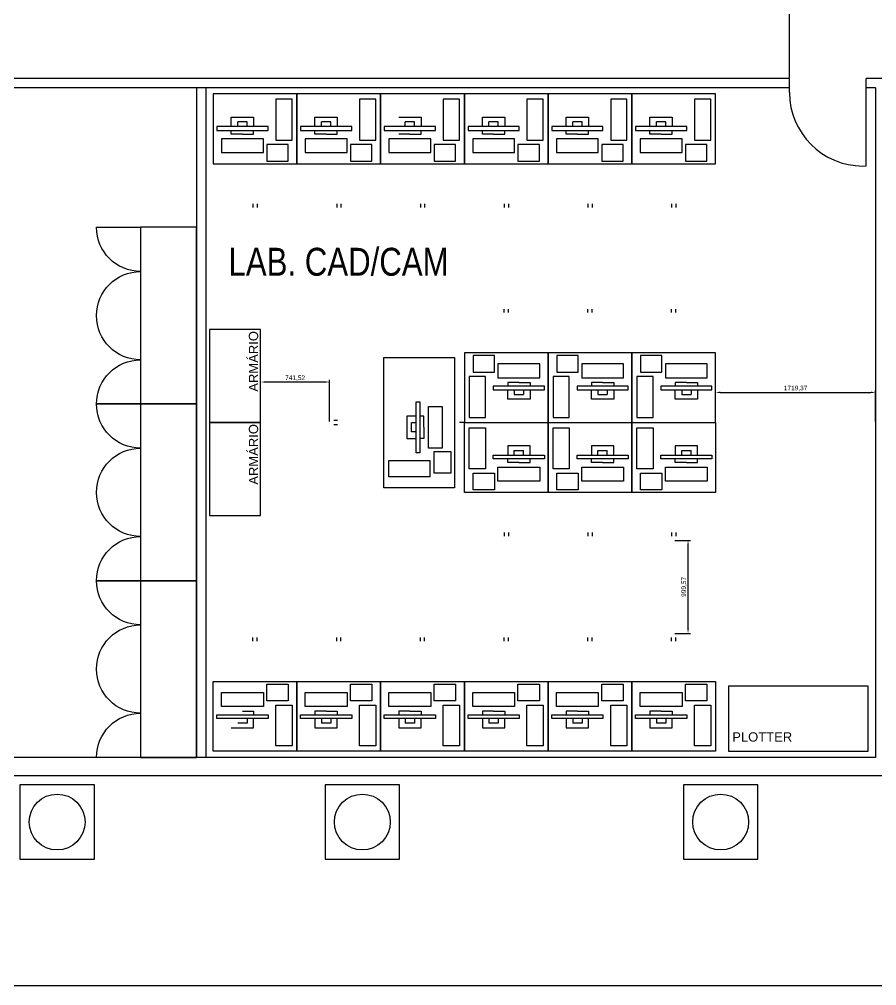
# Model space of a CAD drawing. Header units: millimetres. Extents: x 18768 to 1484868, y -11027 to 520152.
# Drawn here: x 43213 to 52428, y 482623 to 493014 of the extents above; entities that cross this region are included whole.
import ezdxf

# ---------------------------------------------------------------- set-up
doc = ezdxf.new("R2010")
doc.units = ezdxf.units.MM
for name, color, linetype in [('L035-ARRANJO-ADQUIRIR', 102, 'Continuous'), ('L035-TEXTO', 40, 'Continuous'), ('PAREDES', 7, 'Continuous')]:
    doc.layers.add(name, color=color, linetype=linetype)
doc.layers.add('L035-DEMOLIÇÃO', color=40, linetype='Continuous', plot=False)
doc.styles.get("Standard").update_dxf_attribs({"font": 'arial.ttf'})
doc.dimstyles.new('Anotativo', dxfattribs={"dimscale": 0, "dimtxt": 2.5, "dimasz": 2.5, "dimexe": 1.25, "dimexo": 0.625, "dimtad": 1, "dimtxsty": 'Standard', "dimcen": 2.5, "dimadec": 0, "dimazin": 0, "dimtfac": 1, "dimtmove": 0, "dimatfit": 3, "dimfxl": 1, "dimarcsym": 0})

# ---------------------------------------------------------------- blocks, each defined once
blk = doc.blocks.new('*D541')
at = {"color": 0, "lineweight": -2, "transparency": 16777216}
for p, q in [((50259, 487411), (50425, 487411)), ((50400, 486461), (50400, 487361)), ((50259, 486411), (50425, 486411))]:
    blk.add_line(p, q, dxfattribs=at)
at = {"color": 0, "lineweight": 15, "transparency": 16777216}
for points in [[(50392, 487361), (50409, 487361), (50400, 487411)], [(50392, 486461), (50409, 486461), (50400, 486411)]]:
    blk.add_solid(points, dxfattribs=at)
at = {"layer": 'DEFPOINTS', "color": 0, "lineweight": 15, "transparency": 16777216}
for p in [(50246, 487411), (50400, 487411), (50246, 486411)]:
    blk.add_point(p, dxfattribs=at)
at = {"color": 0, "transparency": 16777216, "insert": (50358, 486911), "char_height": 50, "attachment_point": 5, "rotation": 90}
blk.add_mtext('999,57', dxfattribs=at)
blk = doc.blocks.new('*D542')
at = {"color": 0, "lineweight": -2, "transparency": 16777216}
for p, q in [((50696, 488690), (50696, 489027)), ((50746, 489002), (52366, 489002)), ((52416, 488690), (52416, 489027))]:
    blk.add_line(p, q, dxfattribs=at)
at = {"color": 0, "lineweight": 15, "transparency": 16777216}
for points in [[(50746, 489011), (50746, 488994), (50696, 489002)], [(52366, 489011), (52366, 488994), (52416, 489002)]]:
    blk.add_solid(points, dxfattribs=at)
at = {"layer": 'DEFPOINTS', "color": 0, "lineweight": 15, "transparency": 16777216}
for p in [(52416, 489002), (50696, 488678), (52416, 488678)]:
    blk.add_point(p, dxfattribs=at)
at = {"color": 0, "transparency": 16777216, "insert": (51556, 489045), "char_height": 50, "attachment_point": 5}
blk.add_mtext('1719,37', dxfattribs=at)
blk = doc.blocks.new('*D543')
at = {"color": 0, "lineweight": -2, "transparency": 16777216}
for p, q in [((45806, 488690), (45806, 489139)), ((46498, 489114), (45856, 489114)), ((46548, 488690), (46548, 489139))]:
    blk.add_line(p, q, dxfattribs=at)
at = {"color": 0, "lineweight": 15, "transparency": 16777216}
for points in [[(45856, 489122), (45856, 489106), (45806, 489114)], [(46498, 489122), (46498, 489106), (46548, 489114)]]:
    blk.add_solid(points, dxfattribs=at)
at = {"layer": 'DEFPOINTS', "color": 0, "lineweight": 15, "transparency": 16777216}
for p in [(45806, 489114), (45806, 488678), (46548, 488678)]:
    blk.add_point(p, dxfattribs=at)
at = {"color": 0, "transparency": 16777216, "insert": (46177, 489156), "char_height": 50, "attachment_point": 5}
blk.add_mtext('741,52', dxfattribs=at)
blk = doc.blocks.new('*D550')
at = {"layer": 'DEFPOINTS', "color": 0, "linetype": 'ByBlock', "lineweight": 15, "transparency": 16777216}
for p in [(51491, 494103), (51491, 492377), (52515, 492377)]:
    blk.add_point(p, dxfattribs=at)
at = {"layer": 'PAREDES', "color": 0, "linetype": 'ByBlock', "lineweight": -2, "transparency": 16777216}
for p, q in [((51491, 492389), (51491, 494128)), ((52465, 494103), (51541, 494103)), ((52515, 492389), (52515, 494128))]:
    blk.add_line(p, q, dxfattribs=at)
at = {"layer": 'PAREDES', "color": 0, "linetype": 'ByBlock', "lineweight": 15, "transparency": 16777216}
for points in [[(51541, 494112), (51541, 494095), (51491, 494103)], [(52465, 494112), (52465, 494095), (52515, 494103)]]:
    blk.add_solid(points, dxfattribs=at)
at = {"layer": 'PAREDES', "color": 0, "linetype": 'ByBlock', "lineweight": 15, "transparency": 16777216, "insert": (52003, 494141), "char_height": 50, "attachment_point": 5}
blk.add_mtext('1024', dxfattribs=at)

msp = doc.modelspace()

# ---------------------------------------------------------------- linework, layer by layer
for p, q in [((51490.615, 492226.757), (51490.615, 492376.757)), ((45490.436, 491860.319), (45490.436, 491960.319)), ((45490.436, 491960.319), (45730.436, 491960.319)), ((45560.436, 491860.319), (45560.436, 491910.319)), ((45660.436, 491860.319), (45660.436, 491910.319)), ((45730.436, 491960.319), (45730.436, 491860.319)), ((46390.436, 491860.319), (46390.436, 491960.319)), ((46390.436, 491960.319), (46630.436, 491960.319)), ((46460.436, 491860.319), (46460.436, 491910.319)), ((46560.436, 491860.319), (46560.436, 491910.319)), ((46630.436, 491960.319), (46630.436, 491860.319)), ((47290.436, 491960.319), (47530.436, 491960.319)), ((47360.436, 491860.319), (47360.436, 491910.319)), ((47460.436, 491860.319), (47460.436, 491910.319)), ((47530.436, 491960.319), (47530.436, 491860.319)), ((48190.436, 491860.319), (48190.436, 491960.319)), ((48190.436, 491960.319), (48430.436, 491960.319)), ((48260.436, 491860.319), (48260.436, 491910.319)), ((48360.436, 491860.319), (48360.436, 491910.319)), ((48430.436, 491960.319), (48430.436, 491860.319)), ((49090.436, 491860.319), (49090.436, 491960.319)), ((49090.436, 491960.319), (49330.436, 491960.319)), ((49160.436, 491860.319), (49160.436, 491910.319)), ((49260.436, 491860.319), (49260.436, 491910.319)), ((49330.436, 491960.319), (49330.436, 491860.319)), ((49990.436, 491860.319), (49990.436, 491960.319)), ((49990.436, 491960.319), (50230.436, 491960.319)), ((50060.436, 491860.319), (50060.436, 491910.319)), ((50160.436, 491860.319), (50160.436, 491910.319)), ((50230.436, 491960.319), (50230.436, 491860.319)), ((45490.436, 491780.319), (45490.436, 491820.319)), ((45730.436, 491780.319), (45730.436, 491820.319)), ((46390.436, 491780.319), (46390.436, 491820.319)), ((46630.436, 491780.319), (46630.436, 491820.319)), ((47530.436, 491780.319), (47530.436, 491820.319)), ((48190.436, 491780.319), (48190.436, 491820.319)), ((48430.436, 491780.319), (48430.436, 491820.319)), ((49090.436, 491780.319), (49090.436, 491820.319)), ((49330.436, 491780.319), (49330.436, 491820.319)), ((49990.436, 491780.319), (49990.436, 491820.319)), ((50230.436, 491780.319), (50230.436, 491820.319)), ((45610.436, 491780.319), (45490.436, 491780.319)), ((45610.436, 491780.319), (45730.436, 491780.319)), ((46510.436, 491780.319), (46390.436, 491780.319)), ((46510.436, 491780.319), (46630.436, 491780.319)), ((47410.436, 491780.319), (47290.436, 491780.319)), ((47410.436, 491780.319), (47530.436, 491780.319)), ((48310.436, 491780.319), (48190.436, 491780.319)), ((48310.436, 491780.319), (48430.436, 491780.319)), ((49210.436, 491780.319), (49090.436, 491780.319)), ((49210.436, 491780.319), (49330.436, 491780.319)), ((50110.436, 491780.319), (49990.436, 491780.319)), ((50110.436, 491780.319), (50230.436, 491780.319)), ((52280.615, 491436.757), (52315.615, 491437.533)), ((48582.059, 489108.508), (48462.059, 489108.508)), ((48462.059, 489108.508), (48462.059, 489068.508)), ((48582.059, 489108.508), (48702.059, 489108.508)), ((48702.059, 489108.508), (48702.059, 489068.508)), ((49482.059, 489108.508), (49362.059, 489108.508)), ((49362.059, 489108.508), (49362.059, 489068.508)), ((49482.059, 489108.508), (49602.059, 489108.508)), ((49602.059, 489108.508), (49602.059, 489068.508)), ((50382.059, 489108.508), (50262.059, 489108.508)), ((50262.059, 489108.508), (50262.059, 489068.508)), ((50382.059, 489108.508), (50502.059, 489108.508)), ((50502.059, 489108.508), (50502.059, 489068.508)), ((48462.059, 488928.508), (48462.059, 489028.508)), ((48532.059, 489028.508), (48532.059, 488978.508)), ((48632.059, 489028.508), (48632.059, 488978.508)), ((48702.059, 489028.508), (48702.059, 488928.508)), ((49362.059, 488928.508), (49362.059, 489028.508)), ((49432.059, 489028.508), (49432.059, 488978.508)), ((49532.059, 489028.508), (49532.059, 488978.508)), ((49602.059, 489028.508), (49602.059, 488928.508)), ((50262.059, 488928.508), (50262.059, 489028.508)), ((50332.059, 489028.508), (50332.059, 488978.508)), ((50432.059, 489028.508), (50432.059, 488978.508)), ((50502.059, 489028.508), (50502.059, 488928.508)), ((48702.059, 488928.508), (48462.059, 488928.508)), ((49602.059, 488928.508), (49362.059, 488928.508)), ((50502.059, 488928.508), (50262.059, 488928.508)), ((47478.896, 488747.048), (47378.896, 488747.048)), ((47378.896, 488747.048), (47378.896, 488507.048)), ((47558.896, 488747.048), (47518.896, 488747.048)), ((47558.896, 488627.048), (47558.896, 488747.048)), ((47428.896, 488677.048), (47478.896, 488677.048)), ((47478.896, 488577.048), (47428.896, 488577.048)), ((47558.896, 488627.048), (47558.896, 488507.048)), ((47993.44, 488677.048), (47943.44, 488677.048)), ((47378.896, 488507.048), (47478.896, 488507.048)), ((47558.896, 488507.048), (47518.896, 488507.048)), ((48462.059, 488427.007), (48462.059, 488327.007)), ((48702.059, 488427.007), (48462.059, 488427.007)), ((48532.059, 488327.007), (48532.059, 488377.007)), ((48632.059, 488327.007), (48632.059, 488377.007)), ((48702.059, 488327.007), (48702.059, 488427.007)), ((49362.059, 488427.007), (49362.059, 488327.007)), ((49602.059, 488427.007), (49362.059, 488427.007)), ((49432.059, 488327.007), (49432.059, 488377.007)), ((49532.059, 488327.007), (49532.059, 488377.007)), ((49602.059, 488327.007), (49602.059, 488427.007)), ((50262.059, 488427.007), (50262.059, 488327.007)), ((50502.059, 488427.007), (50262.059, 488427.007)), ((50332.059, 488327.007), (50332.059, 488377.007)), ((50432.059, 488327.007), (50432.059, 488377.007)), ((50502.059, 488327.007), (50502.059, 488427.007)), ((48462.059, 488247.007), (48462.059, 488287.007)), ((48702.059, 488247.007), (48702.059, 488287.007)), ((49362.059, 488247.007), (49362.059, 488287.007)), ((49602.059, 488247.007), (49602.059, 488287.007)), ((50262.059, 488247.007), (50262.059, 488287.007)), ((50502.059, 488247.007), (50502.059, 488287.007)), ((48582.059, 488247.007), (48462.059, 488247.007)), ((48582.059, 488247.007), (48702.059, 488247.007)), ((49482.059, 488247.007), (49362.059, 488247.007)), ((49482.059, 488247.007), (49602.059, 488247.007)), ((50382.059, 488247.007), (50262.059, 488247.007)), ((50382.059, 488247.007), (50502.059, 488247.007)), ((45610.436, 485575.195), (45730.436, 485575.195)), ((45730.436, 485575.195), (45730.436, 485535.195)), ((46510.436, 485575.195), (46390.436, 485575.195)), ((46390.436, 485575.195), (46390.436, 485535.195)), ((46510.436, 485575.195), (46630.436, 485575.195)), ((46630.436, 485575.195), (46630.436, 485535.195)), ((47410.436, 485575.195), (47290.436, 485575.195)), ((47290.436, 485575.195), (47290.436, 485535.195)), ((47410.436, 485575.195), (47530.436, 485575.195)), ((47530.436, 485575.195), (47530.436, 485535.195)), ((48310.436, 485575.195), (48190.436, 485575.195)), ((48190.436, 485575.195), (48190.436, 485535.195)), ((48310.436, 485575.195), (48430.436, 485575.195)), ((48430.436, 485575.195), (48430.436, 485535.195)), ((49210.436, 485575.195), (49090.436, 485575.195)), ((49090.436, 485575.195), (49090.436, 485535.195)), ((49210.436, 485575.195), (49330.436, 485575.195)), ((49330.436, 485575.195), (49330.436, 485535.195)), ((50110.436, 485575.195), (49990.436, 485575.195)), ((49990.436, 485575.195), (49990.436, 485535.195)), ((50110.436, 485575.195), (50230.436, 485575.195)), ((50230.436, 485575.195), (50230.436, 485535.195)), ((45660.436, 485495.195), (45660.436, 485445.195)), ((45730.436, 485395.195), (45730.436, 485495.195)), ((46390.436, 485495.195), (46390.436, 485395.195)), ((46460.436, 485495.195), (46460.436, 485445.195)), ((46560.436, 485495.195), (46560.436, 485445.195)), ((46630.436, 485395.195), (46630.436, 485495.195)), ((47290.436, 485495.195), (47290.436, 485395.195)), ((47360.436, 485495.195), (47360.436, 485445.195)), ((47460.436, 485495.195), (47460.436, 485445.195)), ((47530.436, 485395.195), (47530.436, 485495.195)), ((48190.436, 485495.195), (48190.436, 485395.195)), ((48260.436, 485495.195), (48260.436, 485445.195)), ((48360.436, 485495.195), (48360.436, 485445.195)), ((48430.436, 485395.195), (48430.436, 485495.195)), ((49090.436, 485495.195), (49090.436, 485395.195)), ((49160.436, 485495.195), (49160.436, 485445.195)), ((49260.436, 485495.195), (49260.436, 485445.195)), ((49330.436, 485395.195), (49330.436, 485495.195)), ((49990.436, 485495.195), (49990.436, 485395.195)), ((50060.436, 485495.195), (50060.436, 485445.195)), ((50160.436, 485495.195), (50160.436, 485445.195)), ((50230.436, 485395.195), (50230.436, 485495.195)), ((45490.436, 485395.195), (45730.436, 485395.195)), ((46390.436, 485395.195), (46630.436, 485395.195)), ((47290.436, 485395.195), (47530.436, 485395.195)), ((48190.436, 485395.195), (48430.436, 485395.195)), ((49090.436, 485395.195), (49330.436, 485395.195)), ((49990.436, 485395.195), (50230.436, 485395.195))]:
    msp.add_line(p, q)
for points in [[(45296.247, 491461.07), (46196.247, 491461.07), (46196.247, 492211.07), (45296.247, 492211.07)], [(46196.247, 491461.07), (47096.247, 491461.07), (47096.247, 492211.07), (46196.247, 492211.07)], [(47096.247, 491461.07), (47996.247, 491461.07), (47996.247, 492211.07), (47096.247, 492211.07)], [(47996.247, 491461.07), (48896.247, 491461.07), (48896.247, 492211.07), (47996.247, 492211.07)], [(48896.247, 491461.07), (49796.247, 491461.07), (49796.247, 492211.07), (48896.247, 492211.07)], [(49796.247, 491461.07), (50696.247, 491461.07), (50696.247, 492211.07), (49796.247, 492211.07)], [(45968.636, 491714.68), (46143.636, 491714.68), (46143.636, 492154.68), (45968.636, 492154.68)], [(46868.636, 491714.68), (47043.636, 491714.68), (47043.636, 492154.68), (46868.636, 492154.68)], [(47768.636, 491714.68), (47943.636, 491714.68), (47943.636, 492154.68), (47768.636, 492154.68)], [(48668.636, 491714.68), (48843.636, 491714.68), (48843.636, 492154.68), (48668.636, 492154.68)], [(49568.636, 491714.68), (49743.636, 491714.68), (49743.636, 492154.68), (49568.636, 492154.68)], [(50468.636, 491714.68), (50643.636, 491714.68), (50643.636, 492154.68), (50468.636, 492154.68)], [(45335.436, 491820.319), (45885.436, 491820.319), (45885.436, 491860.319), (45335.436, 491860.319)], [(46235.436, 491820.319), (46785.436, 491820.319), (46785.436, 491860.319), (46235.436, 491860.319)], [(47135.436, 491820.319), (47685.436, 491820.319), (47685.436, 491860.319), (47135.436, 491860.319)], [(48035.436, 491820.319), (48585.436, 491820.319), (48585.436, 491860.319), (48035.436, 491860.319)], [(48935.436, 491820.319), (49485.436, 491820.319), (49485.436, 491860.319), (48935.436, 491860.319)], [(49835.436, 491820.319), (50385.436, 491820.319), (50385.436, 491860.319), (49835.436, 491860.319)], [(45385.436, 491580.401), (45835.436, 491580.401), (45835.436, 491730.401), (45385.436, 491730.401)], [(46285.436, 491580.401), (46735.436, 491580.401), (46735.436, 491730.401), (46285.436, 491730.401)], [(47185.436, 491580.401), (47635.436, 491580.401), (47635.436, 491730.401), (47185.436, 491730.401)], [(48085.436, 491580.401), (48535.436, 491580.401), (48535.436, 491730.401), (48085.436, 491730.401)], [(48985.436, 491580.401), (49435.436, 491580.401), (49435.436, 491730.401), (48985.436, 491730.401)], [(49885.436, 491580.401), (50335.436, 491580.401), (50335.436, 491730.401), (49885.436, 491730.401)], [(45872.213, 491488.822), (46102.213, 491488.822), (46102.213, 491668.822), (45872.213, 491668.822)], [(46772.213, 491488.822), (47002.213, 491488.822), (47002.213, 491668.822), (46772.213, 491668.822)], [(47672.213, 491488.822), (47902.213, 491488.822), (47902.213, 491668.822), (47672.213, 491668.822)], [(48572.213, 491488.822), (48802.213, 491488.822), (48802.213, 491668.822), (48572.213, 491668.822)], [(49472.213, 491488.822), (49702.213, 491488.822), (49702.213, 491668.822), (49472.213, 491668.822)], [(50372.213, 491488.822), (50602.213, 491488.822), (50602.213, 491668.822), (50372.213, 491668.822)], [(45116.615, 488877.757), (45116.615, 490777.757), (44516.615, 490777.757), (44516.615, 488877.757)], [(45806.317, 488677.757), (45806.317, 489677.757), (45256.317, 489677.757), (45256.317, 488677.757)], [(48896.247, 489427.757), (47996.247, 489427.757), (47996.247, 488677.757), (48896.247, 488677.757)], [(49796.247, 489427.757), (48896.247, 489427.757), (48896.247, 488677.757), (49796.247, 488677.757)], [(50696.247, 489427.757), (49796.247, 489427.757), (49796.247, 488677.757), (50696.247, 488677.757)], [(47889.855, 489377.757), (47889.855, 487977.757), (47129.855, 487977.757), (47129.855, 489377.757)], [(48320.282, 489400.005), (48090.282, 489400.005), (48090.282, 489220.005), (48320.282, 489220.005)], [(48807.059, 489308.426), (48357.059, 489308.426), (48357.059, 489158.426), (48807.059, 489158.426)], [(49220.282, 489400.005), (48990.282, 489400.005), (48990.282, 489220.005), (49220.282, 489220.005)], [(49707.059, 489308.426), (49257.059, 489308.426), (49257.059, 489158.426), (49707.059, 489158.426)], [(50120.282, 489400.005), (49890.282, 489400.005), (49890.282, 489220.005), (50120.282, 489220.005)], [(50607.059, 489308.426), (50157.059, 489308.426), (50157.059, 489158.426), (50607.059, 489158.426)], [(48223.859, 489174.147), (48048.859, 489174.147), (48048.859, 488734.147), (48223.859, 488734.147)], [(49123.859, 489174.147), (48948.859, 489174.147), (48948.859, 488734.147), (49123.859, 488734.147)], [(50023.859, 489174.147), (49848.859, 489174.147), (49848.859, 488734.147), (50023.859, 488734.147)], [(48857.059, 489068.508), (48307.059, 489068.508), (48307.059, 489028.508), (48857.059, 489028.508)], [(49757.059, 489068.508), (49207.059, 489068.508), (49207.059, 489028.508), (49757.059, 489028.508)], [(50657.059, 489068.508), (50107.059, 489068.508), (50107.059, 489028.508), (50657.059, 489028.508)], [(47518.896, 488902.048), (47518.896, 488352.048), (47478.896, 488352.048), (47478.896, 488902.048)], [(45116.615, 486977.757), (45116.615, 488877.757), (44516.615, 488877.757), (44516.615, 486977.757)], [(47758.814, 488852.048), (47758.814, 488402.048), (47608.814, 488402.048), (47608.814, 488852.048)], [(45806.317, 487677.757), (45806.317, 488677.757), (45256.317, 488677.757), (45256.317, 487677.757)], [(48896.247, 487927.757), (47996.247, 487927.757), (47996.247, 488677.757), (48896.247, 488677.757)], [(49796.247, 487927.757), (48896.247, 487927.757), (48896.247, 488677.757), (49796.247, 488677.757)], [(50696.247, 487927.757), (49796.247, 487927.757), (49796.247, 488677.757), (50696.247, 488677.757)], [(48223.859, 488181.367), (48048.859, 488181.367), (48048.859, 488621.367), (48223.859, 488621.367)], [(49123.859, 488181.367), (48948.859, 488181.367), (48948.859, 488621.367), (49123.859, 488621.367)], [(50023.859, 488181.367), (49848.859, 488181.367), (49848.859, 488621.367), (50023.859, 488621.367)], [(47624.535, 488268.847), (47624.535, 488093.847), (47184.535, 488093.847), (47184.535, 488268.847)], [(47850.393, 488365.271), (47850.393, 488135.271), (47670.393, 488135.271), (47670.393, 488365.271)], [(48857.059, 488287.007), (48307.059, 488287.007), (48307.059, 488327.007), (48857.059, 488327.007)], [(49757.059, 488287.007), (49207.059, 488287.007), (49207.059, 488327.007), (49757.059, 488327.007)], [(50657.059, 488287.007), (50107.059, 488287.007), (50107.059, 488327.007), (50657.059, 488327.007)], [(48807.059, 488047.089), (48357.059, 488047.089), (48357.059, 488197.089), (48807.059, 488197.089)], [(49707.059, 488047.089), (49257.059, 488047.089), (49257.059, 488197.089), (49707.059, 488197.089)], [(50607.059, 488047.089), (50157.059, 488047.089), (50157.059, 488197.089), (50607.059, 488197.089)], [(48320.282, 487955.509), (48090.282, 487955.509), (48090.282, 488135.509), (48320.282, 488135.509)], [(49220.282, 487955.509), (48990.282, 487955.509), (48990.282, 488135.509), (49220.282, 488135.509)], [(50120.282, 487955.509), (49890.282, 487955.509), (49890.282, 488135.509), (50120.282, 488135.509)], [(45116.615, 485077.757), (45116.615, 486977.757), (44516.615, 486977.757), (44516.615, 485077.757)], [(45296.247, 485894.445), (46196.247, 485894.445), (46196.247, 485144.445), (45296.247, 485144.445)], [(46196.247, 485894.445), (47096.247, 485894.445), (47096.247, 485144.445), (46196.247, 485144.445)], [(47096.247, 485894.445), (47996.247, 485894.445), (47996.247, 485144.445), (47096.247, 485144.445)], [(47996.247, 485894.445), (48896.247, 485894.445), (48896.247, 485144.445), (47996.247, 485144.445)], [(48896.247, 485894.445), (49796.247, 485894.445), (49796.247, 485144.445), (48896.247, 485144.445)], [(49796.247, 485894.445), (50696.247, 485894.445), (50696.247, 485144.445), (49796.247, 485144.445)], [(45385.436, 485775.113), (45835.436, 485775.113), (45835.436, 485625.113), (45385.436, 485625.113)], [(45872.213, 485866.692), (46102.213, 485866.692), (46102.213, 485686.692), (45872.213, 485686.692)], [(46285.436, 485775.113), (46735.436, 485775.113), (46735.436, 485625.113), (46285.436, 485625.113)], [(46772.213, 485866.692), (47002.213, 485866.692), (47002.213, 485686.692), (46772.213, 485686.692)], [(47185.436, 485775.113), (47635.436, 485775.113), (47635.436, 485625.113), (47185.436, 485625.113)], [(47672.213, 485866.692), (47902.213, 485866.692), (47902.213, 485686.692), (47672.213, 485686.692)], [(48085.436, 485775.113), (48535.436, 485775.113), (48535.436, 485625.113), (48085.436, 485625.113)], [(48572.213, 485866.692), (48802.213, 485866.692), (48802.213, 485686.692), (48572.213, 485686.692)], [(48985.436, 485775.113), (49435.436, 485775.113), (49435.436, 485625.113), (48985.436, 485625.113)], [(49472.213, 485866.692), (49702.213, 485866.692), (49702.213, 485686.692), (49472.213, 485686.692)], [(49885.436, 485775.113), (50335.436, 485775.113), (50335.436, 485625.113), (49885.436, 485625.113)], [(50372.213, 485866.692), (50602.213, 485866.692), (50602.213, 485686.692), (50372.213, 485686.692)], [(50835.318, 485144.445), (52335.318, 485144.445), (52335.318, 485844.445), (50835.318, 485844.445)], [(45968.636, 485640.835), (46143.636, 485640.835), (46143.636, 485200.835), (45968.636, 485200.835)], [(46868.636, 485640.835), (47043.636, 485640.835), (47043.636, 485200.835), (46868.636, 485200.835)], [(47768.636, 485640.835), (47943.636, 485640.835), (47943.636, 485200.835), (47768.636, 485200.835)], [(48668.636, 485640.835), (48843.636, 485640.835), (48843.636, 485200.835), (48668.636, 485200.835)], [(49568.636, 485640.835), (49743.636, 485640.835), (49743.636, 485200.835), (49568.636, 485200.835)], [(50468.636, 485640.835), (50643.636, 485640.835), (50643.636, 485200.835), (50468.636, 485200.835)], [(45335.436, 485535.195), (45885.436, 485535.195), (45885.436, 485495.195), (45335.436, 485495.195)], [(46235.436, 485535.195), (46785.436, 485535.195), (46785.436, 485495.195), (46235.436, 485495.195)], [(47135.436, 485535.195), (47685.436, 485535.195), (47685.436, 485495.195), (47135.436, 485495.195)], [(48035.436, 485535.195), (48585.436, 485535.195), (48585.436, 485495.195), (48035.436, 485495.195)], [(48935.436, 485535.195), (49485.436, 485535.195), (49485.436, 485495.195), (48935.436, 485495.195)], [(49835.436, 485535.195), (50385.436, 485535.195), (50385.436, 485495.195), (49835.436, 485495.195)]]:
    msp.add_lwpolyline(points, close=True)
for points in [[(45660.436, 491910.319), (45560.436, 491910.319)], [(46560.436, 491910.319), (46460.436, 491910.319)], [(47460.436, 491910.319), (47360.436, 491910.319)], [(48360.436, 491910.319), (48260.436, 491910.319)], [(49260.436, 491910.319), (49160.436, 491910.319)], [(50160.436, 491910.319), (50060.436, 491910.319)], [(48532.059, 488978.508), (48632.059, 488978.508)], [(49432.059, 488978.508), (49532.059, 488978.508)], [(50332.059, 488978.508), (50432.059, 488978.508)], [(47428.896, 488577.048), (47428.896, 488677.048)], [(48532.059, 488377.007), (48632.059, 488377.007)], [(49432.059, 488377.007), (49532.059, 488377.007)], [(50332.059, 488377.007), (50432.059, 488377.007)], [(45660.436, 485445.195), (45560.436, 485445.195)], [(46560.436, 485445.195), (46460.436, 485445.195)], [(47460.436, 485445.195), (47360.436, 485445.195)], [(48360.436, 485445.195), (48260.436, 485445.195)], [(49260.436, 485445.195), (49160.436, 485445.195)], [(50160.436, 485445.195), (50060.436, 485445.195)]]:
    msp.add_lwpolyline(points)
at = {"color": 2}
for points in [[(44516.615, 488877.757), (44041.615, 488877.757, -0.414213562), (44516.615, 489352.757, -0.414213562), (44041.615, 489827.757, -0.414213562), (44516.615, 490302.757, -0.414213562), (44041.615, 490777.757), (44516.615, 490777.757)], [(44516.615, 486977.757), (44041.615, 486977.757, -0.414213562), (44516.615, 487452.757, -0.414213562), (44041.615, 487927.757, -0.414213562), (44516.615, 488402.757, -0.414213562), (44041.615, 488877.757), (44516.615, 488877.757)], [(44516.615, 485077.757), (44041.615, 485077.757, -0.414213562), (44516.615, 485552.757, -0.414213562), (44041.615, 486027.757, -0.414213562), (44516.615, 486502.757, -0.414213562), (44041.615, 486977.757), (44516.615, 486977.757)]]:
    msp.add_lwpolyline(points, format="xyb", dxfattribs=at)
at = {"layer": 'L035-ARRANJO-ADQUIRIR', "color": 0}
for p, q in [((45723.747, 491028.83), (45723.747, 490990.029)), ((45768.747, 491028.83), (45768.747, 490990.029)), ((46623.747, 491028.83), (46623.747, 490990.029)), ((46668.747, 491028.83), (46668.747, 490990.029)), ((47523.747, 491028.83), (47523.747, 490990.029)), ((47568.747, 491028.83), (47568.747, 490990.029)), ((48423.747, 491028.83), (48423.747, 490990.029)), ((48468.747, 491028.83), (48468.747, 490990.029)), ((49323.747, 491028.83), (49323.747, 490990.029)), ((49368.747, 491028.83), (49368.747, 490990.029)), ((50223.747, 491028.83), (50223.747, 490990.029)), ((50268.747, 491028.83), (50268.747, 490990.029)), ((48423.747, 489859.997), (48423.747, 489898.798)), ((48468.747, 489859.997), (48468.747, 489898.798)), ((49323.747, 489859.997), (49323.747, 489898.798)), ((49368.747, 489859.997), (49368.747, 489898.798)), ((50223.747, 489859.997), (50223.747, 489898.798)), ((50268.747, 489859.997), (50268.747, 489898.798)), ((46632.466, 488700.257), (46593.665, 488700.257)), ((46632.466, 488655.257), (46593.665, 488655.257)), ((48423.747, 487495.517), (48423.747, 487456.716)), ((48468.747, 487495.517), (48468.747, 487456.716)), ((49323.747, 487495.517), (49323.747, 487456.716)), ((49368.747, 487495.517), (49368.747, 487456.716)), ((50223.747, 487495.517), (50223.747, 487456.716)), ((50268.747, 487495.517), (50268.747, 487456.716)), ((45723.747, 486326.684), (45723.747, 486365.485)), ((45768.747, 486326.684), (45768.747, 486365.485)), ((46623.747, 486326.684), (46623.747, 486365.485)), ((46668.747, 486326.684), (46668.747, 486365.485)), ((47523.747, 486326.684), (47523.747, 486365.485)), ((47568.747, 486326.684), (47568.747, 486365.485)), ((48423.747, 486326.684), (48423.747, 486365.485)), ((48468.747, 486326.684), (48468.747, 486365.485)), ((49323.747, 486326.684), (49323.747, 486365.485)), ((49368.747, 486326.684), (49368.747, 486365.485)), ((50223.747, 486326.684), (50223.747, 486365.485)), ((50268.747, 486326.684), (50268.747, 486365.485))]:
    msp.add_line(p, q, dxfattribs=at)
at = {"layer": 'L035-ARRANJO-ADQUIRIR'}
for points in [[(43219, 483982.806), (44019, 483982.806), (44019, 484782.806), (43219, 484782.806)], [(46499.43, 483982.806), (47299.43, 483982.806), (47299.43, 484782.806), (46499.43, 484782.806)], [(50350.762, 483982.806), (51150.762, 483982.806), (51150.762, 484782.806), (50350.762, 484782.806)]]:
    msp.add_lwpolyline(points, close=True, dxfattribs=at)
for centre in [(43619, 484382.806), (46899.43, 484382.806), (50750.762, 484382.806)]:
    msp.add_circle(centre, 300, dxfattribs=at)
at = {"layer": 'L035-DEMOLIÇÃO', "linetype": 'ByBlock', "lineweight": -2}
msp.add_lwpolyline([(110666.616, 482623.169), (18768.335, 482623.169), (18768.335, 520151.762), (110666.616, 520151.762)], close=True, dxfattribs=at)
at = {"layer": 'PAREDES'}
for p, q in [((51490.615, 492376.757), (37571.608, 492376.757)), ((52514.615, 492376.757), (52315.615, 492376.757)), ((52315.615, 491436.757), (52315.615, 492376.757)), ((51490.615, 492277.757), (38361.608, 492277.757)), ((45116.615, 492277.757), (45116.615, 485077.757)), ((45215.615, 492277.757), (45215.615, 485077.757)), ((52415.615, 492277.757), (52315.615, 492277.757)), ((52415.615, 492277.757), (52415.615, 485077.757)), ((52415.615, 485077.757), (27351.405, 485077.757)), ((52514.615, 484877.757), (27351.405, 484877.757))]:
    msp.add_line(p, q, dxfattribs=at)
msp.add_arc((52280.615, 492226.757), 790, 180, 270, dxfattribs=at)

# ---------------------------------------------------------------- texts
for p in [(45779.414, 489009.997), (45779.414, 488009.997)]:
    msp.add_text('ARMÁRIO', height=100, rotation=90).set_placement(p)
msp.add_text('PLOTTER', height=100).set_placement((50875.231, 485247.663))
at = {"layer": 'L035-TEXTO', "width": 0.8}
msp.add_text('LAB. CAD/CAM', height=300, dxfattribs=at).set_placement((45460.917, 490257.132))

# ---------------------------------------------------------------- dimensions: what is measured, and where the dimension line sits
for base, p1, p2, picture, middle in [((45806.317, 489113.917), (46547.835, 488677.757), (45806.317, 488677.757), '*D543', (46177.076, 489156.464)), ((52415.615, 489002.413), (50696.247, 488677.757), (52415.615, 488677.757), '*D542', (51555.931, 489044.961))]:
    dim = msp.add_linear_dim(base=base, p1=p1, p2=p2, dimstyle='Anotativo')
    dim.commit()
    dim.dimension.update_dxf_attribs({"geometry": picture, "text_midpoint": middle})
dim = msp.add_linear_dim(base=(50400.189, 487410.887), p1=(50246.247, 486411.315), p2=(50246.247, 487410.887), angle=90, dimstyle='Anotativo')
dim.commit()
dim.dimension.update_dxf_attribs({"geometry": '*D541', "text_midpoint": (50357.641, 486911.101)})
at = {"layer": 'PAREDES', "linetype": 'ByBlock', "lineweight": 15}
dim = msp.add_linear_dim(base=(51490.615, 494103.169), p1=(52514.615, 492376.757), p2=(51490.615, 492376.757), dimstyle='Anotativo', dxfattribs=at)
dim.commit()
dim.dimension.update_dxf_attribs({"geometry": '*D550', "text_midpoint": (52002.615, 494141.198)})

doc.saveas('drawing.dxf')
